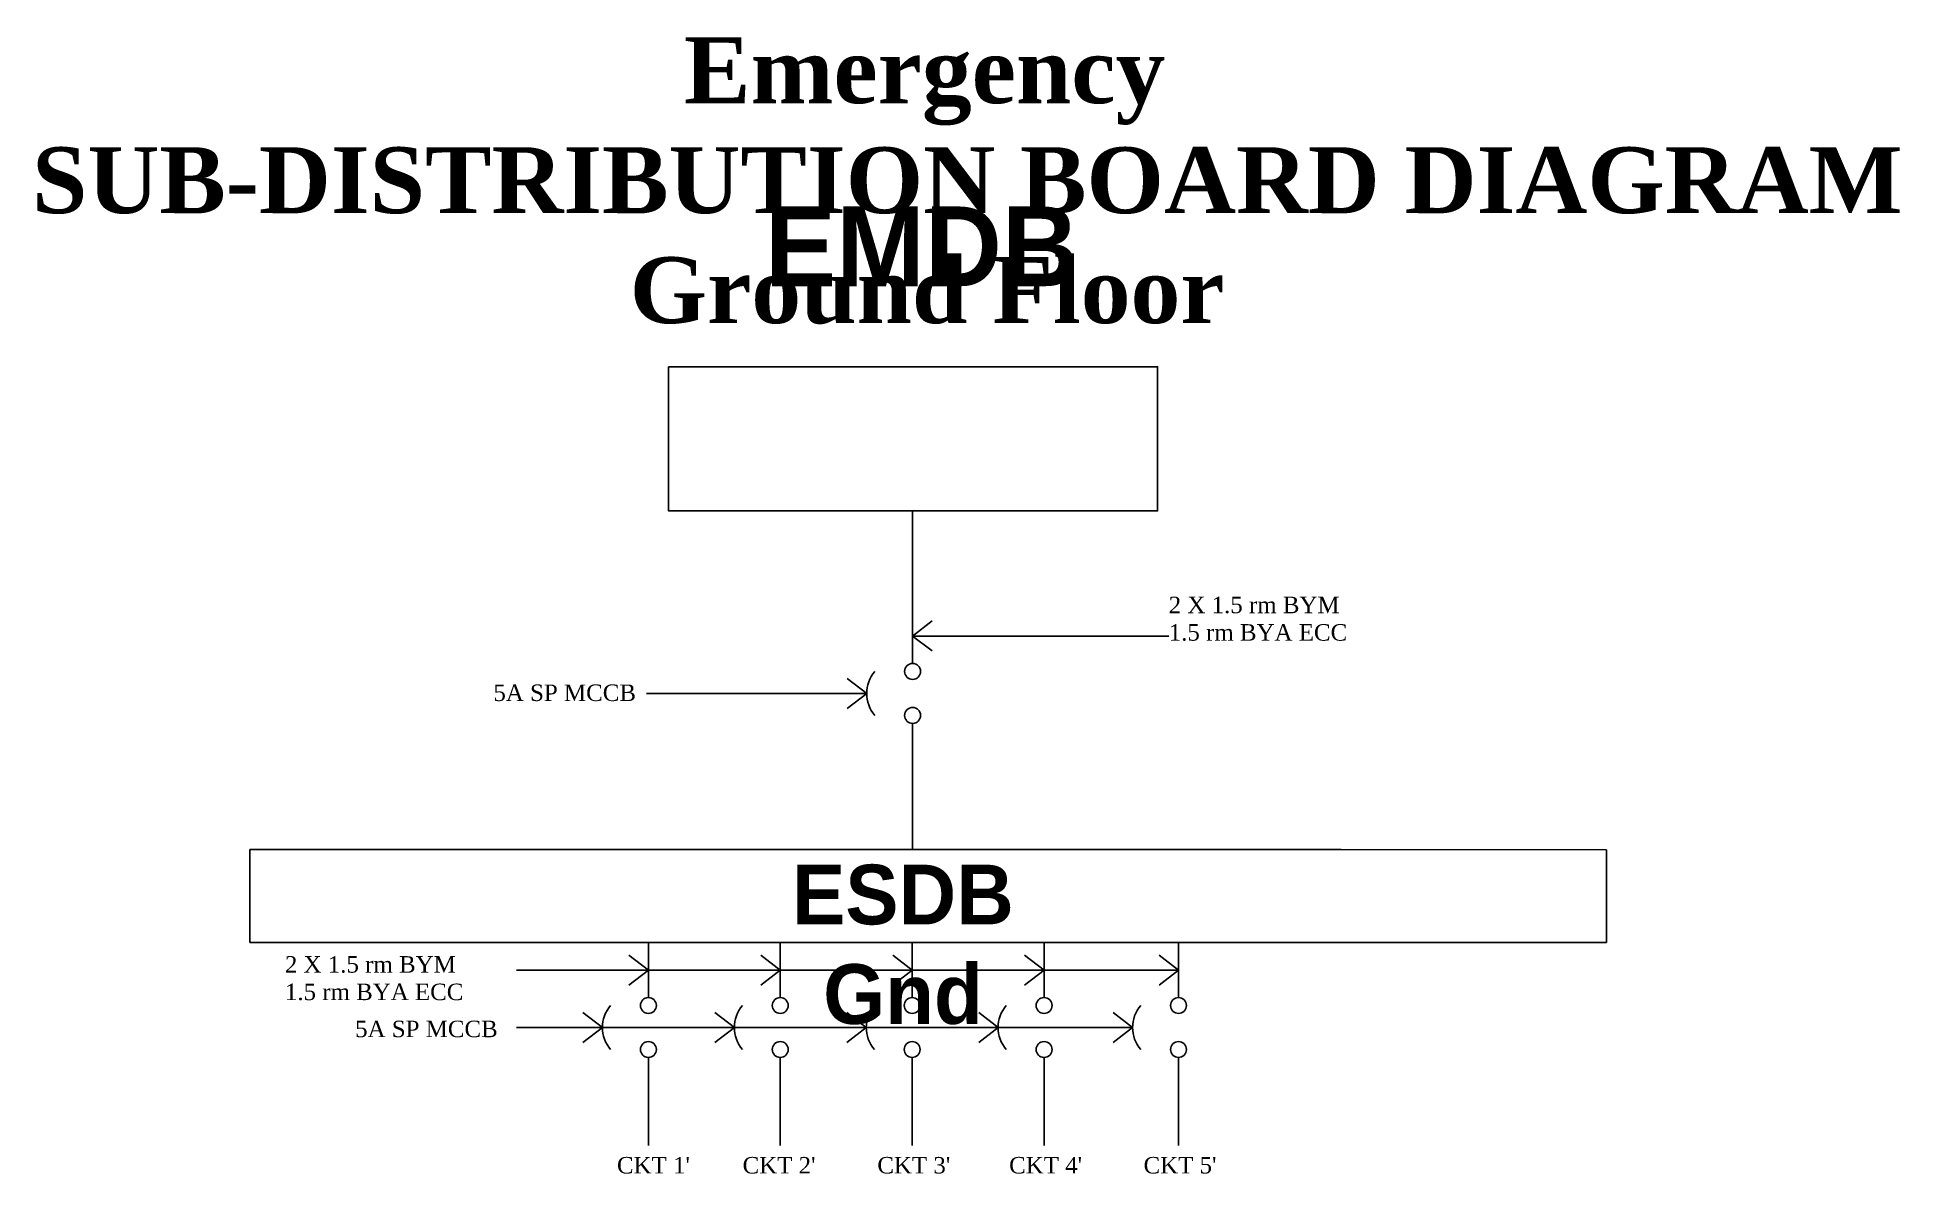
# Model space of a CAD drawing. Header units: inches. Extents: x 66 to 236, y 33 to 137.
import ezdxf

# ---------------------------------------------------------------- set-up
doc = ezdxf.new("R2010")
doc.units = ezdxf.units.IN
doc.header["$MEASUREMENT"] = 0
doc.styles.get("Standard").update_dxf_attribs({"font": 'arial.ttf'})

msp = doc.modelspace()

# ---------------------------------------------------------------- linework, layer by layer
for p, q in [((145.72, 79.81), (145.72, 93.69)), ((145.72, 82.31), (147.49, 83.68)), ((145.72, 82.31), (169.02, 82.31)), ((145.72, 82.31), (147.49, 80.95)), ((141.54, 77.09), (139.77, 78.45)), ((141.54, 77.09), (121.5, 77.09)), ((141.54, 77.09), (139.77, 75.72)), ((145.72, 62.89), (145.72, 74.36)), ((85.41, 54.42), (85.41, 62.89)), ((85.41, 62.89), (184.71, 62.89)), ((184.71, 62.89), (208.86, 62.85)), ((208.86, 62.85), (208.86, 54.42)), ((85.41, 54.42), (208.86, 54.42)), ((121.68, 49.42), (121.68, 54.42)), ((133.68, 49.42), (133.68, 54.42)), ((145.68, 49.42), (145.68, 54.42)), ((157.68, 49.42), (157.68, 54.42)), ((169.91, 49.42), (169.91, 54.42)), ((121.68, 51.92), (119.91, 53.29)), ((133.68, 51.92), (131.91, 53.29)), ((145.68, 51.92), (143.91, 53.29)), ((157.68, 51.92), (155.91, 53.29)), ((169.91, 51.92), (168.14, 53.29)), ((109.68, 51.92), (145.68, 51.92)), ((121.68, 51.92), (119.91, 50.56)), ((133.68, 51.92), (131.91, 50.56)), ((141.15, 51.92), (169.91, 51.92)), ((145.68, 51.92), (143.91, 50.56)), ((157.68, 51.92), (155.91, 50.56)), ((169.91, 51.92), (168.14, 50.56)), ((117.5, 46.7), (115.73, 48.06)), ((129.5, 46.7), (127.73, 48.06)), ((141.5, 46.7), (139.73, 48.06)), ((153.5, 46.7), (151.73, 48.06)), ((165.73, 46.7), (163.96, 48.06)), ((109.68, 46.7), (141.5, 46.7)), ((117.5, 46.7), (115.73, 45.33)), ((129.5, 46.7), (127.73, 45.33)), ((141.5, 46.7), (139.73, 45.33)), ((141.5, 46.7), (149.12, 46.7)), ((148.97, 46.7), (161.35, 46.7)), ((153.5, 46.7), (149.12, 46.7)), ((153.5, 46.7), (151.73, 45.33)), ((165.73, 46.7), (161.35, 46.7)), ((165.73, 46.7), (163.96, 45.33)), ((121.68, 43.97), (121.68, 35.97)), ((133.68, 43.97), (133.68, 35.97)), ((145.68, 43.97), (145.68, 35.97)), ((157.68, 43.97), (157.68, 35.97)), ((169.91, 43.97), (169.91, 35.97))]:
    msp.add_line(p, q)
msp.add_lwpolyline([(123.52, 106.81), (168, 106.81), (168, 93.69), (123.52, 93.69)], close=True)
for centre in [(145.72, 79.09), (145.72, 75.09), (121.68, 48.7), (133.68, 48.7), (145.68, 48.7), (157.68, 48.7), (169.91, 48.7), (121.68, 44.7), (133.68, 44.7), (145.68, 44.7), (157.68, 44.7), (169.91, 44.7)]:
    msp.add_circle(centre, 0.724)
for centre in [(144.61, 77.09), (120.57, 46.7), (132.57, 46.7), (144.57, 46.7), (156.57, 46.7), (168.8, 46.7)]:
    msp.add_arc(centre, 3.07, 139.3352, 220.6648)

# ---------------------------------------------------------------- texts
at = {"attachment_point": 1}
for s, insert, char_height, width in [('{\\fTimes New Roman|b1|i0|c0|p18;\\C43;\\c3649492;^I^I     Emergency \\PSUB-DISTRIBUTION BOARD DIAGRAM\\P                        Ground Floor}', (65.6, 136.78), 6, 168.1503), ('{\\fTimes New Roman|b0|i0|c0|p18;2 X 1.5 rm BYM\\P1.5 rm BYA ECC}', (169.02, 85.89), 1.5, 18.7794), ('\\pt0;{\\fTimes New Roman|b0|i0|c0|p18;5A SP MCCB}', (107.58, 77.9), 1.5, 18.7794), ('{\\fTimes New Roman|b0|i0|c0|p18;2 X 1.5 rm BYM\\P1.5 rm BYA ECC}', (88.61, 53.19), 1.5, 18.7794), ('\\pt0;{\\fTimes New Roman|b0|i0|c0|p18;5A SP MCCB}', (95, 47.32), 1.5, 18.7794), ("\\pt0;{\\fTimes New Roman|b0|i0|c0|p18;CKT 1'}", (118.82, 34.92), 1.5, 18.7794), ("\\pt0;{\\fTimes New Roman|b0|i0|c0|p18;CKT 2'}", (130.25, 34.92), 1.5, 18.7794), ("\\pt0;{\\fTimes New Roman|b0|i0|c0|p18;CKT 3'}", (142.51, 34.92), 1.5, 18.7794), ("\\pt0;{\\fTimes New Roman|b0|i0|c0|p18;CKT 4'}", (154.5, 34.92), 1.5, 18.7794), ("\\pt0;{\\fTimes New Roman|b0|i0|c0|p18;CKT 5'}", (166.73, 34.92), 1.5, 18.7794)]:
    msp.add_mtext(s, dxfattribs=dict(at, insert=insert, char_height=char_height, width=width))
at = {"linetype": 'Continuous', "lineweight": 13, "attachment_point": 2}
for s, insert, char_height, width in [('{\\fTimes New Roman|b1|i0|c0|p18;\\C5; \\fAgency FB|b1|i0|c0|p34;\\H0.2887x;\\C43;\\c3649492;EMDB }', (141.82, 121.39), 25.1266, 62.7758), ('{\\fAgency FB|b1|i0|c0|p34;\\H0.2887x;\\C43;\\c3649492;ESDB Gnd}', (144.84, 61.51), 18.8091, 32.4907)]:
    msp.add_mtext(s, dxfattribs=dict(at, insert=insert, char_height=char_height, width=width))

doc.saveas('drawing.dxf')
